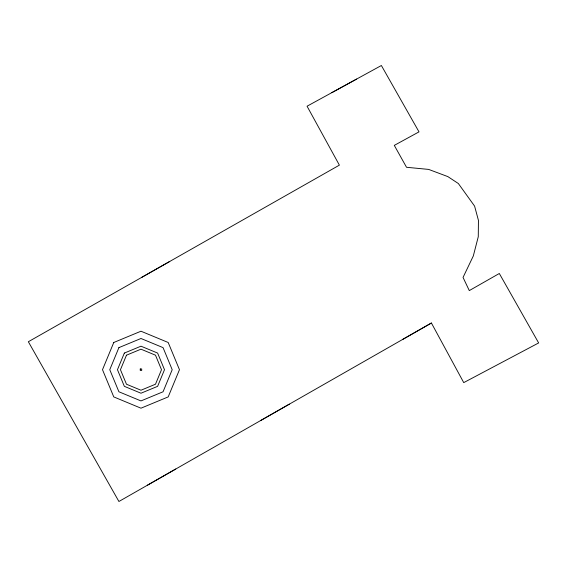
<?xml version="1.0" encoding="UTF-8"?>
<svg xmlns="http://www.w3.org/2000/svg" width="567" height="567" viewBox="0 0 567 567"><rect width="100%" height="100%" fill="white"/><g stroke="black" fill="none" stroke-linecap="round" stroke-linejoin="round"><path stroke-width="0.85" d="M147.328 485.267L175.735 469.037M260.955 420.367L289.368 404.136M402.995 339.236L431.409 323.013L463.735 382.619L538.65 342.936L499.314 273.492L469.292 290.595L463.048 277.426L473.31 255.965L478.272 236.722L478.442 220.386L474.593 206.105L458.349 183.524L447.831 176.599L428.673 169.413L406.525 167.279L394.292 145.386L419.006 131.87L381.378 65.51L307.059 106.213L339.385 165.139L28.35 341.738L118.914 501.49L431.409 323.013M141.452 277.518L169.731 261.472M331.837 92.641L356.6 79.082M140.255 368.975L140.255 370.428L141.707 370.428L141.707 368.975L140.255 368.975M113.769 342.489L102.499 369.705L113.769 396.914L140.977 408.19L168.193 396.914L179.463 369.705L168.193 342.489L140.977 331.22L113.769 342.489M118.907 347.628L109.764 369.705L118.907 391.776L140.977 400.919L163.055 391.776L172.198 369.705L163.055 347.628L140.977 338.492L118.907 347.628M124.35 353.071L117.461 369.705L124.35 386.34L140.977 393.222L157.612 386.34L164.501 369.705L157.612 353.071L140.977 346.189L124.35 353.071M126.469 355.19L120.452 369.705L126.469 384.22L140.977 390.231L155.493 384.22L161.503 369.705L155.493 355.19L140.977 349.18L126.469 355.19"/></g></svg>
